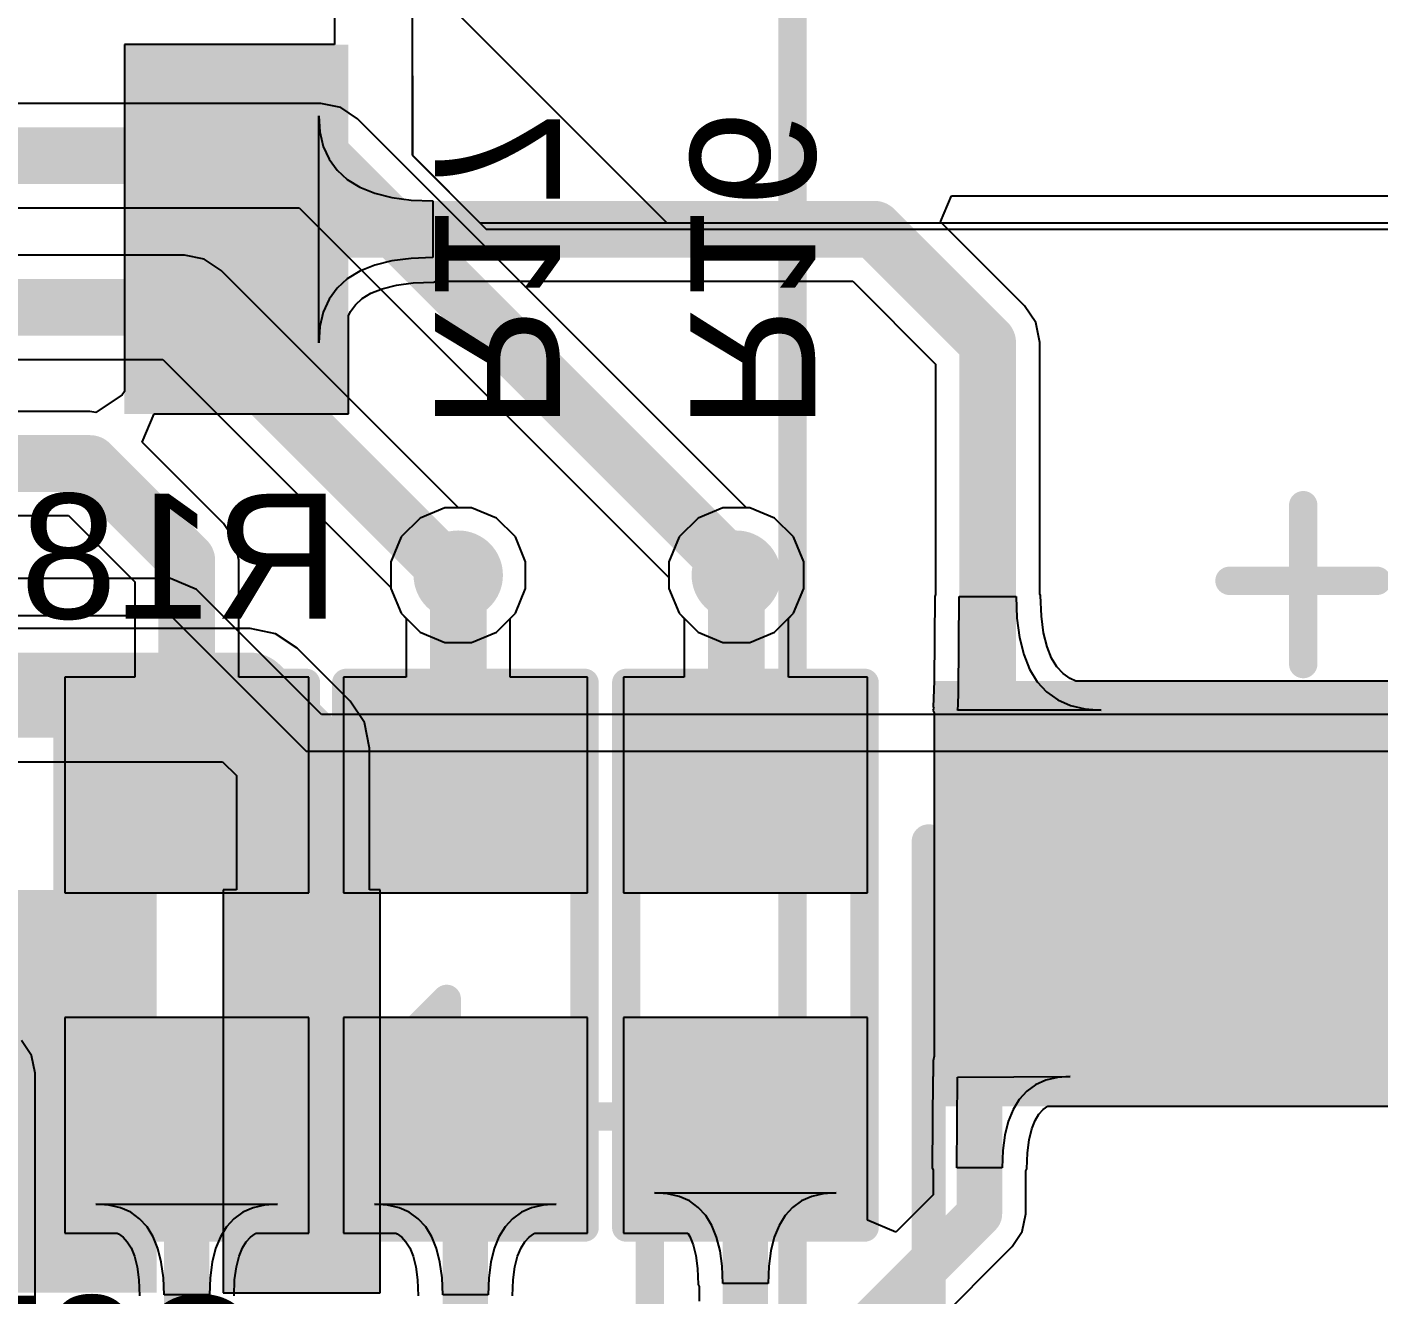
# Model space of a CAD drawing. Header units: millimetres. Extents: x -6 to 110, y 0 to 86.
# Drawn here: x 6.07 to 12.12, y 18.72 to 24.4 of the extents above; entities that cross this region are included whole.
import ezdxf

# ---------------------------------------------------------------- set-up
doc = ezdxf.new("R2010")
doc.units = ezdxf.units.MM
for name, color, linetype in [('BottomLayer', 5, 'Continuous'), ('BottomOverlay', 54, 'Continuous'), ('BottomPaste', 16, 'Continuous'), ('BottomSolder', 6, 'Continuous'), ('MidLayer1', 16, 'Continuous'), ('MidLayer2', 76, 'Continuous'), ('TopLayer', 1, 'Continuous'), ('TopOverlay', 2, 'Continuous'), ('TopPaste', 8, 'Continuous'), ('TopSolder', 216, 'Continuous'), ('ViaHoleLayer', 16, 'Continuous')]:
    doc.layers.add(name, color=color, linetype=linetype)
doc.styles.add('Arial', font='', dxfattribs={"height": 0.2})
doc.styles.get('Arial').set_extended_font_data('Arial')

# ---------------------------------------------------------------- blocks, each defined once
blk = doc.blocks.new('RES_0603_B_13')
at = {"layer": 'BottomLayer'}
for points in [[(-1.143, -0.4445), (-1.143, 0.4445), (-0.381, 0.4445), (-0.381, -0.4445)], [(0.381, -0.4445), (0.381, 0.4445), (1.143, 0.4445), (1.143, -0.4445)]]:
    blk.add_hatch(color=5, dxfattribs=at).paths.add_polyline_path(points)
at = {"layer": 'BottomPaste'}
for points in [[(-1.143, -0.4445), (-1.143, 0.4445), (-0.381, 0.4445), (-0.381, -0.4445)], [(0.381, -0.4445), (0.381, 0.4445), (1.143, 0.4445), (1.143, -0.4445)]]:
    blk.add_hatch(color=16, dxfattribs=at).paths.add_polyline_path(points)
at = {"layer": 'BottomSolder'}
for points in [[(-1.2446, -0.5461), (-1.2446, 0.5461), (-0.2794, 0.5461), (-0.2794, -0.5461)], [(0.2794, -0.5461), (0.2794, 0.5461), (1.2446, 0.5461), (1.2446, -0.5461)]]:
    blk.add_hatch(color=6, dxfattribs=at).paths.add_polyline_path(points)
at = {"layer": 'BottomOverlay', "const_width": 0.127}
for points in [[(1.2192, 0.5334), (-1.2192, 0.5334)], [(-1.2192, -0.5334), (-1.2192, 0.5334)], [(1.2192, -0.5334), (1.2192, 0.5334)], [(1.2192, -0.5334), (-1.2192, -0.5334)]]:
    blk.add_lwpolyline(points, dxfattribs=at)
at = {"layer": 'BottomOverlay', "const_width": 0.0635}
for points in [[(-1.25095, 0.5334, 1), (-1.18745, 0.5334, 1)], [(-1.25095, 0.5334, 1), (-1.18745, 0.5334, 1)], [(1.18745, 0.5334, 1), (1.25095, 0.5334, 1)], [(1.18745, 0.5334, 1), (1.25095, 0.5334, 1)], [(-1.25095, -0.5334, 1), (-1.18745, -0.5334, 1)], [(-1.25095, -0.5334, 1), (-1.18745, -0.5334, 1)], [(1.18745, -0.5334, 1), (1.25095, -0.5334, 1)], [(1.18745, -0.5334, 1), (1.25095, -0.5334, 1)]]:
    blk.add_lwpolyline(points, format="xyb", close=True, dxfattribs=at)
blk = doc.blocks.new('HF32FA_G_005_HSL1_27')
at = {"layer": 'TopOverlay', "const_width": 0.127}
blk.add_lwpolyline([(-8.8138, 5.08), (8.8138, 5.08)], dxfattribs=at)
blk = doc.blocks.new('SOP_4_2_54_B_41')
at = {"layer": 'BottomLayer'}
for points in [[(-3.85, 1.67), (-2.4, 1.67), (-2.4, 0.87), (-3.85, 0.87)], [(2.4, 1.67), (3.85, 1.67), (3.85, 0.87), (2.4, 0.87)], [(-3.85, -0.87), (-2.4, -0.87), (-2.4, -1.67), (-3.85, -1.67)], [(2.4, -0.87), (3.85, -0.87), (3.85, -1.67), (2.4, -1.67)]]:
    blk.add_hatch(color=5, dxfattribs=at).paths.add_polyline_path(points)
at = {"layer": 'BottomPaste'}
for points in [[(-3.85, 1.67), (-2.4, 1.67), (-2.4, 0.87), (-3.85, 0.87)], [(2.4, 1.67), (3.85, 1.67), (3.85, 0.87), (2.4, 0.87)], [(-3.85, -0.87), (-2.4, -0.87), (-2.4, -1.67), (-3.85, -1.67)], [(2.4, -0.87), (3.85, -0.87), (3.85, -1.67), (2.4, -1.67)]]:
    blk.add_hatch(color=16, dxfattribs=at).paths.add_polyline_path(points)
at = {"layer": 'BottomSolder'}
for points in [[(-3.9516, 1.7716), (-2.2984, 1.7716), (-2.2984, 0.7684), (-3.9516, 0.7684)], [(2.2984, 1.7716), (3.9516, 1.7716), (3.9516, 0.7684), (2.2984, 0.7684)], [(-3.9516, -0.7684), (-2.2984, -0.7684), (-2.2984, -1.7716), (-3.9516, -1.7716)], [(2.2984, -0.7684), (3.9516, -0.7684), (3.9516, -1.7716), (2.2984, -1.7716)]]:
    blk.add_hatch(color=6, dxfattribs=at).paths.add_polyline_path(points)
at = {"layer": 'BottomOverlay', "const_width": 0.127}
for points in [[(1.6764, 2.0574), (-1.3208, 2.0574)], [(-4.1402, -1.4732), (-4.1402, -1.2192)], [(-4.0132, -1.3462), (-4.1402, -1.2192)], [(-4.1402, -1.4732), (-4.0132, -1.3462)], [(1.6764, -2.0574), (-1.3208, -2.0574)]]:
    blk.add_lwpolyline(points, dxfattribs=at)
at = {"layer": 'BottomOverlay', "const_width": 0.0635}
for points in [[(-1.3525, 2.0574, 1), (-1.2891, 2.0574, 1)], [(1.6446, 2.0574, 1), (1.7082, 2.0574, 1)], [(-4.1719, -1.2192, 1), (-4.1084, -1.2192, 1)], [(-4.1719, -1.2192, 1), (-4.1084, -1.2192, 1)], [(-4.045, -1.3462, 1), (-3.9815, -1.3462, 1)], [(-4.045, -1.3462, 1), (-3.9815, -1.3462, 1)], [(-4.1719, -1.4732, 1), (-4.1084, -1.4732, 1)], [(-4.1719, -1.4732, 1), (-4.1084, -1.4732, 1)], [(-1.3525, -2.0574, 1), (-1.2891, -2.0574, 1)], [(1.6446, -2.0574, 1), (1.7082, -2.0574, 1)]]:
    blk.add_lwpolyline(points, format="xyb", close=True, dxfattribs=at)
blk = doc.blocks.new('RES_0603_B_45')
at = {"layer": 'BottomLayer'}
for points in [[(-1.143, -0.4445), (-1.143, 0.4445), (-0.381, 0.4445), (-0.381, -0.4445)], [(0.381, -0.4445), (0.381, 0.4445), (1.143, 0.4445), (1.143, -0.4445)]]:
    blk.add_hatch(color=5, dxfattribs=at).paths.add_polyline_path(points)
at = {"layer": 'BottomPaste'}
for points in [[(-1.143, -0.4445), (-1.143, 0.4445), (-0.381, 0.4445), (-0.381, -0.4445)], [(0.381, -0.4445), (0.381, 0.4445), (1.143, 0.4445), (1.143, -0.4445)]]:
    blk.add_hatch(color=16, dxfattribs=at).paths.add_polyline_path(points)
at = {"layer": 'BottomSolder'}
for points in [[(-1.2446, -0.5461), (-1.2446, 0.5461), (-0.2794, 0.5461), (-0.2794, -0.5461)], [(0.2794, -0.5461), (0.2794, 0.5461), (1.2446, 0.5461), (1.2446, -0.5461)]]:
    blk.add_hatch(color=6, dxfattribs=at).paths.add_polyline_path(points)
at = {"layer": 'BottomOverlay', "const_width": 0.127}
for points in [[(1.2192, 0.5334), (-1.2192, 0.5334)], [(-1.2192, -0.5334), (-1.2192, 0.5334)], [(1.2192, -0.5334), (1.2192, 0.5334)], [(1.2192, -0.5334), (-1.2192, -0.5334)]]:
    blk.add_lwpolyline(points, dxfattribs=at)
at = {"layer": 'BottomOverlay', "const_width": 0.0635}
for points in [[(-1.25095, 0.5334, 1), (-1.18745, 0.5334, 1)], [(-1.25095, 0.5334, 1), (-1.18745, 0.5334, 1)], [(1.18745, 0.5334, 1), (1.25095, 0.5334, 1)], [(1.18745, 0.5334, 1), (1.25095, 0.5334, 1)], [(-1.25095, -0.5334, 1), (-1.18745, -0.5334, 1)], [(-1.25095, -0.5334, 1), (-1.18745, -0.5334, 1)], [(1.18745, -0.5334, 1), (1.25095, -0.5334, 1)], [(1.18745, -0.5334, 1), (1.25095, -0.5334, 1)]]:
    blk.add_lwpolyline(points, format="xyb", close=True, dxfattribs=at)
blk = doc.blocks.new('R___0603_B_46')
at = {"layer": 'BottomLayer'}
for points in [[(-1.143, -0.4445), (-1.143, 0.4445), (-0.381, 0.4445), (-0.381, -0.4445)], [(0.381, -0.4445), (0.381, 0.4445), (1.143, 0.4445), (1.143, -0.4445)]]:
    blk.add_hatch(color=5, dxfattribs=at).paths.add_polyline_path(points)
at = {"layer": 'BottomPaste'}
for points in [[(-1.143, -0.4445), (-1.143, 0.4445), (-0.381, 0.4445), (-0.381, -0.4445)], [(0.381, -0.4445), (0.381, 0.4445), (1.143, 0.4445), (1.143, -0.4445)]]:
    blk.add_hatch(color=16, dxfattribs=at).paths.add_polyline_path(points)
at = {"layer": 'BottomSolder'}
for points in [[(-1.2446, -0.5461), (-1.2446, 0.5461), (-0.2794, 0.5461), (-0.2794, -0.5461)], [(0.2794, -0.5461), (0.2794, 0.5461), (1.2446, 0.5461), (1.2446, -0.5461)]]:
    blk.add_hatch(color=6, dxfattribs=at).paths.add_polyline_path(points)
at = {"layer": 'BottomOverlay', "const_width": 0.127}
for points in [[(1.2192, 0.5334), (-1.2192, 0.5334)], [(-1.2192, -0.5334), (-1.2192, 0.5334)], [(1.2192, -0.5334), (1.2192, 0.5334)], [(1.2192, -0.5334), (-1.2192, -0.5334)]]:
    blk.add_lwpolyline(points, dxfattribs=at)
at = {"layer": 'BottomOverlay', "const_width": 0.0635}
for points in [[(-1.25095, 0.5334, 1), (-1.18745, 0.5334, 1)], [(-1.25095, 0.5334, 1), (-1.18745, 0.5334, 1)], [(1.18745, 0.5334, 1), (1.25095, 0.5334, 1)], [(1.18745, 0.5334, 1), (1.25095, 0.5334, 1)], [(-1.25095, -0.5334, 1), (-1.18745, -0.5334, 1)], [(-1.25095, -0.5334, 1), (-1.18745, -0.5334, 1)], [(1.18745, -0.5334, 1), (1.25095, -0.5334, 1)], [(1.18745, -0.5334, 1), (1.25095, -0.5334, 1)]]:
    blk.add_lwpolyline(points, format="xyb", close=True, dxfattribs=at)
blk = doc.blocks.new('V________T______61')
at = {"layer": 'TopLayer'}
for points in [[(-2.75, -0.4625), (-2.25, -0.4625), (-2.25, -2.0625), (-2.75, -2.0625)], [(-1.75, -0.4625), (-1.25, -0.4625), (-1.25, -2.0625), (-1.75, -2.0625)]]:
    blk.add_hatch(color=1, dxfattribs=at).paths.add_polyline_path(points)
at = {"layer": 'TopPaste'}
for points in [[(-2.75, -0.4625), (-2.25, -0.4625), (-2.25, -2.0625), (-2.75, -2.0625)], [(-1.75, -0.4625), (-1.25, -0.4625), (-1.25, -2.0625), (-1.75, -2.0625)]]:
    blk.add_hatch(color=8, dxfattribs=at).paths.add_polyline_path(points)
at = {"layer": 'TopSolder'}
for points in [[(-2.8516, -0.3609), (-2.1484, -0.3609), (-2.1484, -2.1641), (-2.8516, -2.1641)], [(-1.8516, -0.3609), (-1.1484, -0.3609), (-1.1484, -2.1641), (-1.8516, -2.1641)]]:
    blk.add_hatch(color=216, dxfattribs=at).paths.add_polyline_path(points)
at = {"layer": 'TopOverlay', "const_width": 0.127}
for points in [[(-4.0592, -0.1204), (-4.0592, -1.15)], [(-3.0804, -1.15), (-4.0592, -1.15)], [(-3.1496, -1.4224), (-3.1496, -1.6764)], [(-3.0226, -1.5494), (-3.1496, -1.4224)], [(-3.0226, -1.5494), (-3.1496, -1.6764)]]:
    blk.add_lwpolyline(points, dxfattribs=at)
at = {"layer": 'TopOverlay', "const_width": 0.0635}
for points in [[(-4.0909, -1.15, 1), (-4.0274, -1.15, 1)], [(-4.0909, -1.15, 1), (-4.0274, -1.15, 1)], [(-3.1122, -1.15, 1), (-3.0487, -1.15, 1)], [(-3.1814, -1.4224, 1), (-3.1178, -1.4224, 1)], [(-3.1814, -1.4224, 1), (-3.1178, -1.4224, 1)], [(-3.0543, -1.5494, 1), (-2.9909, -1.5494, 1)], [(-3.0543, -1.5494, 1), (-2.9909, -1.5494, 1)], [(-3.1814, -1.6764, 1), (-3.1178, -1.6764, 1)], [(-3.1814, -1.6764, 1), (-3.1178, -1.6764, 1)]]:
    blk.add_lwpolyline(points, format="xyb", close=True, dxfattribs=at)
blk = doc.blocks.new('C____B_B_78')
at = {"layer": 'BottomLayer'}
for points in [[(-0.85, 1.5), (-0.85, -1.5), (-2.55, -1.5), (-2.55, 1.5)], [(2.55, 1.5), (2.55, -1.5), (0.85, -1.5), (0.85, 1.5)]]:
    blk.add_hatch(color=5, dxfattribs=at).paths.add_polyline_path(points)
at = {"layer": 'BottomPaste'}
for points in [[(-0.85, 1.5), (-0.85, -1.5), (-2.55, -1.5), (-2.55, 1.5)], [(2.55, 1.5), (2.55, -1.5), (0.85, -1.5), (0.85, 1.5)]]:
    blk.add_hatch(color=16, dxfattribs=at).paths.add_polyline_path(points)
at = {"layer": 'BottomSolder'}
for points in [[(-0.7484, 1.6016), (-0.7484, -1.6016), (-2.6516, -1.6016), (-2.6516, 1.6016)], [(2.6516, 1.6016), (2.6516, -1.6016), (0.7484, -1.6016), (0.7484, 1.6016)]]:
    blk.add_hatch(color=6, dxfattribs=at).paths.add_polyline_path(points)
at = {"layer": 'BottomOverlay', "const_width": 0.1524}
for points in [[(2.0283, 1.6256), (-1.9341, 1.6256)], [(2.0283, -1.6256), (-1.9341, -1.6256)]]:
    blk.add_lwpolyline(points, dxfattribs=at)
at = {"layer": 'BottomOverlay', "const_width": 0.0762}
for points in [[(-1.9722, 1.6256, 1), (-1.896, 1.6256, 1)], [(1.9902, 1.6256, 1), (2.0664, 1.6256, 1)], [(-1.9722, -1.6256, 1), (-1.896, -1.6256, 1)], [(1.9902, -1.6256, 1), (2.0664, -1.6256, 1)]]:
    blk.add_lwpolyline(points, format="xyb", close=True, dxfattribs=at)

msp = doc.modelspace()

# ---------------------------------------------------------------- hatches: boundary and pattern name
at = {"layer": 'BottomLayer'}
h = msp.add_hatch(color=5, dxfattribs=at)
edge = h.paths.add_edge_path()
edge.add_arc((8.0034, 21.9456), 0.2, 0, 360)
h = msp.add_hatch(color=5, dxfattribs=at)
edge = h.paths.add_edge_path()
edge.add_arc((9.2479, 21.9456), 0.2, 0, 360)
at = {"layer": 'MidLayer1'}
h = msp.add_hatch(color=16, dxfattribs=at)
edge = h.paths.add_edge_path()
edge.add_arc((8.0034, 21.9456), 0.2, 0, 360)
h = msp.add_hatch(color=16, dxfattribs=at)
edge = h.paths.add_edge_path()
edge.add_arc((9.2479, 21.9456), 0.2, 0, 360)
at = {"layer": 'MidLayer2'}
h = msp.add_hatch(color=76, dxfattribs=at)
edge = h.paths.add_edge_path()
edge.add_arc((8.0034, 21.9456), 0.2, 0, 360)
h = msp.add_hatch(color=76, dxfattribs=at)
edge = h.paths.add_edge_path()
edge.add_arc((9.2479, 21.9456), 0.2, 0, 360)
at = {"layer": 'TopLayer'}
h = msp.add_hatch(color=1, dxfattribs=at)
edge = h.paths.add_edge_path()
edge.add_arc((8.0034, 21.9456), 0.2, 0, 360)
h = msp.add_hatch(color=1, dxfattribs=at)
edge = h.paths.add_edge_path()
edge.add_arc((9.2479, 21.9456), 0.2, 0, 360)
at = {"layer": 'ViaHoleLayer'}
h = msp.add_hatch(color=16, dxfattribs=at)
edge = h.paths.add_edge_path()
edge.add_arc((8.0034, 21.9456), 0.1, 0, 360)
h = msp.add_hatch(color=16, dxfattribs=at)
edge = h.paths.add_edge_path()
edge.add_arc((9.2479, 21.9456), 0.1, 0, 360)

# ---------------------------------------------------------------- linework, layer by layer
at = {"layer": 'BottomLayer'}
for p, q in [((7.4494, 26.5741), (7.4494, 24.3208)), ((7.4494, 24.3208), (6.5088, 24.3208)), ((6.5088, 24.3208), (6.5088, 22.7675)), ((7.3789, 22.9862), (7.3789, 24.0022)), ((7.3789, 24.0022), (7.384, 23.9298)), ((7.384, 23.9298), (7.3993, 23.865)), ((7.3993, 23.865), (7.4249, 23.8079)), ((7.4249, 23.8079), (7.4607, 23.7584)), ((7.4607, 23.7584), (7.5067, 23.7164)), ((7.5067, 23.7164), (7.5629, 23.6822)), ((7.5629, 23.6822), (7.6293, 23.6555)), ((7.6293, 23.6555), (7.706, 23.6364)), ((7.706, 23.6364), (7.7929, 23.625)), ((7.7929, 23.625), (7.89, 23.6212)), ((7.89, 23.6212), (7.89, 23.3672)), ((10.1625, 23.527), (10.2111, 23.6444)), ((10.2111, 23.6444), (23.0485, 23.6444)), ((10.5377, 23.1518), (10.1625, 23.527)), ((7.7929, 23.3634), (7.706, 23.352)), ((7.89, 23.3672), (7.7929, 23.3634)), ((7.5629, 23.3062), (7.5067, 23.2719)), ((7.6293, 23.3329), (7.5629, 23.3062)), ((7.706, 23.352), (7.6293, 23.3329)), ((7.5067, 23.2719), (7.4607, 23.23)), ((7.6632, 23.228), (7.7265, 23.2437)), ((7.7265, 23.2437), (7.8022, 23.2537)), ((7.8022, 23.2537), (7.8943, 23.2573)), ((7.8943, 23.2573), (7.9025, 23.2611)), ((7.9025, 23.2611), (9.7691, 23.2611)), ((9.7691, 23.2611), (10.1398, 22.8905)), ((7.4249, 23.1805), (7.3993, 23.1234)), ((7.4607, 23.23), (7.4249, 23.1805)), ((7.5432, 23.1564), (7.5729, 23.1836)), ((7.5729, 23.1836), (7.6123, 23.2076)), ((7.6123, 23.2076), (7.6632, 23.228)), ((7.3993, 23.1234), (7.384, 23.0586)), ((7.512, 23.1059), (7.5207, 23.1253)), ((7.5207, 23.1253), (7.5432, 23.1564)), ((10.5882, 23.0762), (10.5377, 23.1518)), ((7.384, 23.0586), (7.3789, 22.9862)), ((7.512, 22.6676), (7.512, 23.1059)), ((10.606, 22.987), (10.5882, 23.0762)), ((10.606, 21.8621), (10.606, 22.987)), ((10.1398, 22.8905), (10.1398, 21.8594)), ((6.5088, 22.7675), (6.4996, 22.7524)), ((6.4996, 22.7524), (6.3818, 22.6732)), ((6.3548, 22.6785), (5.8046, 22.6785)), ((6.3818, 22.6732), (6.3548, 22.6785)), ((6.5893, 22.5406), (6.6419, 22.6676)), ((6.6419, 22.6676), (7.512, 22.6676)), ((6.953, 22.1769), (6.5893, 22.5406)), ((5.8046, 22.2124), (6.2583, 22.2124)), ((6.2583, 22.2124), (6.5551, 21.9155)), ((7.9434, 22.2472), (7.8326, 22.2013)), ((8.0634, 22.2472), (7.9434, 22.2472)), ((8.1742, 22.2013), (8.0634, 22.2472)), ((9.1879, 22.2472), (9.0771, 22.2013)), ((9.3079, 22.2472), (9.1879, 22.2472)), ((9.4188, 22.2013), (9.3079, 22.2472)), ((7.0035, 22.1012), (6.953, 22.1769)), ((7.8326, 22.2013), (7.7477, 22.1164)), ((8.2591, 22.1164), (8.1742, 22.2013)), ((9.0771, 22.2013), (8.9922, 22.1164)), ((9.5036, 22.1164), (9.4188, 22.2013)), ((7.0213, 22.012), (7.0035, 22.1012)), ((7.7477, 22.1164), (7.7018, 22.0056)), ((8.305, 22.0056), (8.2591, 22.1164)), ((8.9922, 22.1164), (8.9463, 22.0056)), ((9.5495, 22.0056), (9.5036, 22.1164)), ((7.0213, 21.4888), (7.0213, 22.012)), ((7.7018, 22.0056), (7.7018, 21.8856)), ((8.305, 21.8856), (8.305, 22.0056)), ((8.9463, 22.0056), (8.9463, 21.8856)), ((9.5495, 21.8856), (9.5495, 22.0056)), ((6.5551, 21.9155), (6.5551, 21.4888)), ((7.7018, 21.8856), (7.7477, 21.7748)), ((8.2591, 21.7748), (8.305, 21.8856)), ((8.9463, 21.8856), (8.9922, 21.7748)), ((9.5036, 21.7748), (9.5495, 21.8856)), ((10.1359, 21.8502), (10.1334, 21.4715)), ((10.1398, 21.8594), (10.1359, 21.8502)), ((10.243, 21.4228), (10.2459, 21.8495)), ((10.2459, 21.8495), (10.4999, 21.8495)), ((10.4999, 21.8495), (10.5037, 21.753)), ((10.6098, 21.8538), (10.606, 21.8621)), ((10.6134, 21.7624), (10.6098, 21.8538)), ((7.7477, 21.7748), (7.7703, 21.7522)), ((7.7703, 21.7522), (7.7703, 21.4888)), ((8.2365, 21.7522), (8.2591, 21.7748)), ((8.2365, 21.4888), (8.2365, 21.7522)), ((8.9922, 21.7748), (9.0148, 21.7522)), ((9.0148, 21.7522), (9.0148, 21.4888)), ((9.481, 21.7522), (9.5036, 21.7748)), ((9.481, 21.4888), (9.481, 21.7522)), ((10.5037, 21.753), (10.5151, 21.6666)), ((10.6233, 21.6872), (10.6134, 21.7624)), ((10.5151, 21.6666), (10.5342, 21.5904)), ((10.639, 21.6245), (10.6233, 21.6872)), ((10.6594, 21.574), (10.639, 21.6245)), ((10.5342, 21.5904), (10.5609, 21.5244)), ((10.6833, 21.535), (10.6594, 21.574)), ((6.5551, 21.4888), (6.2421, 21.4888)), ((6.2421, 21.4888), (6.2421, 20.5236)), ((7.3343, 21.4888), (7.0213, 21.4888)), ((7.3343, 20.5236), (7.3343, 21.4888)), ((7.7703, 21.4888), (7.4893, 21.4888)), ((7.4893, 21.4888), (7.4893, 20.5236)), ((8.5815, 21.4888), (8.2365, 21.4888)), ((8.5815, 20.5236), (8.5815, 21.4888)), ((9.0148, 21.4888), (8.7427, 21.4888)), ((8.7427, 21.4888), (8.7427, 20.5236)), ((9.8349, 21.4888), (9.481, 21.4888)), ((9.8349, 20.5236), (9.8349, 21.4888)), ((10.5609, 21.5244), (10.5951, 21.4685)), ((10.7104, 21.5055), (10.6833, 21.535)), ((10.7416, 21.4831), (10.7104, 21.5055)), ((10.7676, 21.4715), (10.7416, 21.4831)), ((10.1332, 21.4715), (10.1298, 21.3564)), ((10.1334, 21.4715), (10.1332, 21.4715)), ((10.2407, 21.3618), (10.243, 21.4228)), ((10.5951, 21.4685), (10.6371, 21.4228)), ((10.6371, 21.4228), (10.6866, 21.3872)), ((13.3364, 21.4715), (10.7676, 21.4715)), ((10.2394, 21.3466), (10.2407, 21.3618)), ((10.6866, 21.3872), (10.7437, 21.3618)), ((10.7437, 21.3618), (10.8085, 21.3466)), ((10.1317, 21.3506), (10.1279, 21.3415)), ((10.1279, 21.3415), (10.1332, 21.3286)), ((10.1298, 21.3564), (10.1317, 21.3506)), ((10.1332, 21.3286), (10.1332, 19.7915)), ((10.2378, 21.3415), (10.2394, 21.3466)), ((10.8809, 21.3415), (10.2378, 21.3415)), ((10.8085, 21.3466), (10.8809, 21.3415)), ((6.2421, 20.5236), (7.3343, 20.5236)), ((7.4893, 20.5236), (8.5815, 20.5236)), ((8.7427, 20.5236), (9.8349, 20.5236)), ((7.3343, 19.9648), (6.2421, 19.9648)), ((6.2421, 19.9648), (6.2421, 18.9996)), ((7.3343, 18.9996), (7.3343, 19.9648)), ((8.5815, 19.9648), (7.4893, 19.9648)), ((7.4893, 19.9648), (7.4893, 18.9996)), ((8.5815, 18.9996), (8.5815, 19.9648)), ((9.8349, 19.9648), (8.7427, 19.9648)), ((8.7427, 19.9648), (8.7427, 18.9996)), ((9.8349, 19.0573), (9.8349, 19.9648)), ((6.0936, 19.7955), (6.0487, 19.8628)), ((6.1094, 19.7163), (6.0936, 19.7955)), ((10.1332, 19.7915), (10.1292, 19.7715)), ((10.1292, 19.7715), (10.1292, 19.7715)), ((10.1292, 19.7715), (10.1292, 19.7024)), ((6.1094, 17.1582), (6.1094, 19.7163)), ((6.1094, 19.7163), (6.1094, 19.7163)), ((10.1279, 19.6992), (10.1248, 19.2928)), ((10.1292, 19.7024), (10.1279, 19.6992)), ((10.2348, 19.292), (10.2378, 19.6984)), ((10.2378, 19.6984), (10.7428, 19.7014)), ((10.6331, 19.6845), (10.5874, 19.6638)), ((10.6849, 19.697), (10.6331, 19.6845)), ((10.7428, 19.7014), (10.6849, 19.697)), ((10.5477, 19.635), (10.5142, 19.5981)), ((10.5874, 19.6638), (10.5477, 19.635)), ((10.4868, 19.5531), (10.4654, 19.5)), ((10.5142, 19.5981), (10.4868, 19.5531)), ((10.6026, 19.5319), (10.6215, 19.5527)), ((10.6215, 19.5527), (10.6429, 19.5682)), ((10.6429, 19.5682), (10.6431, 19.5683)), ((10.6431, 19.5683), (13.3364, 19.5683)), ((10.4654, 19.5), (10.4502, 19.4388)), ((10.5703, 19.4661), (10.5854, 19.5037)), ((10.5854, 19.5037), (10.6026, 19.5319)), ((10.4502, 19.4388), (10.441, 19.3694)), ((10.5584, 19.4183), (10.5703, 19.4661)), ((10.441, 19.3694), (10.438, 19.292)), ((10.5507, 19.3601), (10.5584, 19.4183)), ((10.5479, 19.2877), (10.5507, 19.3601)), ((10.1248, 19.2928), (10.125, 19.2924)), ((10.125, 19.2924), (10.1248, 19.292)), ((10.1248, 19.292), (10.1292, 19.2814)), ((10.1292, 19.2814), (10.1292, 19.172)), ((10.438, 19.292), (10.2348, 19.292)), ((10.5436, 19.2783), (10.5479, 19.2877)), ((10.5436, 19.0862), (10.5436, 19.2783)), ((6.4397, 19.1256), (6.3818, 19.1297)), ((6.3818, 19.1297), (7.1946, 19.1297)), ((6.4915, 19.1134), (6.4397, 19.1256)), ((7.1367, 19.1256), (7.0849, 19.1134)), ((7.1946, 19.1297), (7.1367, 19.1256)), ((7.6869, 19.1256), (7.629, 19.1297)), ((7.629, 19.1297), (8.4418, 19.1297)), ((7.7387, 19.1134), (7.6869, 19.1256)), ((8.3838, 19.1256), (8.332, 19.1134)), ((8.4418, 19.1297), (8.3838, 19.1256)), ((8.9403, 19.1764), (8.8824, 19.1805)), ((8.8824, 19.1805), (9.6952, 19.1805)), ((8.9921, 19.1642), (8.9403, 19.1764)), ((9.0378, 19.1439), (8.9921, 19.1642)), ((9.0775, 19.1154), (9.0378, 19.1439)), ((9.5397, 19.1439), (9.5001, 19.1154)), ((9.5855, 19.1642), (9.5397, 19.1439)), ((9.6373, 19.1764), (9.5855, 19.1642)), ((9.6952, 19.1805), (9.6373, 19.1764)), ((10.1292, 19.172), (9.9619, 19.0047)), ((6.5372, 19.0931), (6.4915, 19.1134)), ((6.5769, 19.0646), (6.5372, 19.0931)), ((6.6104, 19.0281), (6.5769, 19.0646)), ((6.9995, 19.0646), (6.966, 19.0281)), ((7.0392, 19.0931), (6.9995, 19.0646)), ((7.0849, 19.1134), (7.0392, 19.0931)), ((7.7844, 19.0931), (7.7387, 19.1134)), ((7.824, 19.0646), (7.7844, 19.0931)), ((7.8576, 19.0281), (7.824, 19.0646)), ((8.2467, 19.0646), (8.2132, 19.0281)), ((8.2863, 19.0931), (8.2467, 19.0646)), ((8.332, 19.1134), (8.2863, 19.0931)), ((9.111, 19.0789), (9.0775, 19.1154)), ((9.1384, 19.0342), (9.111, 19.0789)), ((9.4666, 19.0789), (9.4392, 19.0342)), ((9.5001, 19.1154), (9.4666, 19.0789)), ((10.5278, 19.0069), (10.5436, 19.0862)), ((10.5436, 19.0862), (10.5436, 19.0862)), ((6.6378, 18.9834), (6.6104, 19.0281)), ((6.966, 19.0281), (6.9386, 18.9834)), ((7.885, 18.9834), (7.8576, 19.0281)), ((8.2132, 19.0281), (8.1857, 18.9834)), ((9.1598, 18.9813), (9.1384, 19.0342)), ((9.4392, 19.0342), (9.4178, 18.9813)), ((9.9619, 19.0047), (9.8349, 19.0573)), ((10.4829, 18.9397), (10.5278, 19.0069)), ((6.2421, 18.9996), (6.4768, 18.9996)), ((6.4768, 18.9996), (6.4823, 18.9972)), ((6.4823, 18.9972), (6.5035, 18.982)), ((6.5035, 18.982), (6.5222, 18.9615)), ((6.5222, 18.9615), (6.5393, 18.9337)), ((6.6592, 18.9305), (6.6378, 18.9834)), ((6.9386, 18.9834), (6.9172, 18.9305)), ((7.0371, 18.9337), (7.0542, 18.9615)), ((7.0542, 18.9615), (7.0729, 18.9819)), ((7.0729, 18.9819), (7.0941, 18.9972)), ((7.0941, 18.9972), (7.0996, 18.9996)), ((7.0996, 18.9996), (7.3343, 18.9996)), ((7.4893, 18.9996), (7.7239, 18.9996)), ((7.7239, 18.9996), (7.7294, 18.9972)), ((7.7294, 18.9972), (7.7506, 18.982)), ((7.7506, 18.982), (7.7693, 18.9615)), ((7.7693, 18.9615), (7.7865, 18.9337)), ((7.9063, 18.9305), (7.885, 18.9834)), ((8.1857, 18.9834), (8.1644, 18.9305)), ((8.2843, 18.9337), (8.3014, 18.9615)), ((8.3014, 18.9615), (8.3201, 18.9819)), ((8.3201, 18.9819), (8.3413, 18.9972)), ((8.3413, 18.9972), (8.3468, 18.9996)), ((8.3468, 18.9996), (8.5815, 18.9996)), ((8.7427, 18.9996), (9.0306, 18.9996)), ((9.0306, 18.9996), (9.0399, 18.9845)), ((9.0399, 18.9845), (9.0549, 18.9472)), ((9.0549, 18.9472), (9.0668, 18.8998)), ((9.175, 18.9204), (9.1598, 18.9813)), ((9.4178, 18.9813), (9.4026, 18.9204)), ((6.5393, 18.9337), (6.5543, 18.8964)), ((6.5543, 18.8964), (6.5662, 18.849)), ((6.6744, 18.8696), (6.6592, 18.9305)), ((6.9172, 18.9305), (6.902, 18.8696)), ((7.0102, 18.849), (7.0221, 18.8964)), ((7.0221, 18.8964), (7.0371, 18.9337)), ((7.7138, 16.1706), (10.4829, 18.9397)), ((7.7865, 18.9337), (7.8015, 18.8964)), ((7.8015, 18.8964), (7.8134, 18.849)), ((7.9216, 18.8696), (7.9063, 18.9305)), ((8.1644, 18.9305), (8.1491, 18.8696)), ((8.2574, 18.849), (8.2692, 18.8964)), ((8.2692, 18.8964), (8.2843, 18.9337)), ((9.0668, 18.8998), (9.0744, 18.8419)), ((9.1841, 18.8513), (9.175, 18.9204)), ((9.4026, 18.9204), (9.3934, 18.8513)), ((10.4829, 18.9397), (10.4829, 18.9397)), ((6.5662, 18.849), (6.5739, 18.7911)), ((6.6836, 18.8005), (6.6744, 18.8696)), ((6.902, 18.8696), (6.8928, 18.8005)), ((7.0025, 18.7911), (7.0102, 18.849)), ((7.8134, 18.849), (7.821, 18.7911)), ((7.9307, 18.8005), (7.9216, 18.8696)), ((8.1491, 18.8696), (8.14, 18.8005)), ((8.2497, 18.7911), (8.2574, 18.849)), ((9.0744, 18.8419), (9.0773, 18.7697)), ((9.1872, 18.7741), (9.1841, 18.8513)), ((9.3934, 18.8513), (9.3904, 18.7741)), ((6.5739, 18.7911), (6.5767, 18.7189)), ((6.6866, 18.7233), (6.6836, 18.8005)), ((6.8928, 18.8005), (6.8898, 18.7233)), ((6.9997, 18.7189), (7.0025, 18.7911)), ((7.821, 18.7911), (7.8239, 18.7189)), ((7.9338, 18.7233), (7.9307, 18.8005)), ((8.14, 18.8005), (8.137, 18.7233)), ((8.2468, 18.7189), (8.2497, 18.7911)), ((9.0773, 18.7697), (9.0816, 18.7604)), ((9.0816, 18.7604), (9.0816, 18.6946)), ((9.3904, 18.7741), (9.1872, 18.7741)), ((6.8898, 18.7233), (6.6866, 18.7233)), ((8.137, 18.7233), (7.9338, 18.7233))]:
    msp.add_line(p, q, dxfattribs=at)
for points, const_width in [([(7.0104, 23.4942), (9.8657, 23.4942)], 0.254), ([(9.8657, 23.4942), (10.3729, 22.987)], 0.254), ([(10.3729, 20.8365), (10.3729, 22.987)], 0.254), ([(5.6111, 22.4454), (6.3548, 22.4454)], 0.254), ([(6.3548, 22.4454), (6.7882, 22.012)], 0.254), ([(6.7882, 21.0062), (6.7882, 22.012)], 0.254), ([(8.0034, 21.0382), (8.0034, 21.9456)], 0.254), ([(9.2479, 21.0471), (9.2479, 21.9456)], 0.254), ([(9.2479, 21.0471), (9.2888, 21.0062)], 0.381), ([(8.0034, 21.0382), (8.0354, 21.0062)], 0.127), ([(10.3729, 20.8365), (11.0959, 20.1135)], 0.254), ([(11.7348, 20.5199), (11.7925, 20.5776)], 0.381), ([(11.7925, 20.5776), (14.0942, 20.5776)], 0.381), ([(11.3284, 20.1135), (11.7348, 20.5199)], 0.2032), ([(11.7348, 20.1135), (11.8941, 20.2728)], 0.254), ([(10.3364, 19.7715), (10.6784, 20.1135)], 0.2032), ([(10.6784, 20.1135), (11.041, 20.1135)], 0.2032), ([(11.0959, 20.1135), (11.3284, 20.1135)], 0.254), ([(11.3284, 20.1135), (11.7348, 20.1135)], 0.254), ([(10.3364, 19.0862), (10.3364, 19.7715)], 0.2032), ([(6.7882, 17.3644), (6.7882, 19.4822)], 0.2032), ([(8.0354, 18.0618), (8.0354, 19.4822)], 0.2032), ([(9.2888, 18.6088), (9.2888, 19.4822)], 0.2032), ([(7.5022, 16.252), (10.3364, 19.0862)], 0.2032)]:
    msp.add_lwpolyline(points, dxfattribs=dict(at, const_width=const_width))
for points, const_width in [([(6.9469, 23.4942, 1), (7.0739, 23.4942, 1)], 0.127), ([(9.8022, 23.4942, 1), (9.9292, 23.4942, 1)], 0.127), ([(9.8022, 23.4942, 1), (9.9292, 23.4942, 1)], 0.127), ([(10.3094, 22.987, 1), (10.4364, 22.987, 1)], 0.127), ([(10.3094, 22.987, 1), (10.4364, 22.987, 1)], 0.127), ([(6.2913, 22.4454, 1), (6.4183, 22.4454, 1)], 0.127), ([(6.2913, 22.4454, 1), (6.4183, 22.4454, 1)], 0.127), ([(6.7247, 22.012, 1), (6.8517, 22.012, 1)], 0.127), ([(6.7247, 22.012, 1), (6.8517, 22.012, 1)], 0.127), ([(7.9399, 21.9456, 1), (8.0669, 21.9456, 1)], 0.127), ([(9.1844, 21.9456, 1), (9.3114, 21.9456, 1)], 0.127), ([(9.1527, 21.0471, 1), (9.3432, 21.0471, 1)], 0.1905), ([(9.1935, 21.0062, 1), (9.384, 21.0062, 1)], 0.1905), ([(6.7247, 21.0062, 1), (6.8517, 21.0062, 1)], 0.127), ([(7.9399, 21.0382, 1), (8.0669, 21.0382, 1)], 0.127), ([(9.1844, 21.0471, 1), (9.3114, 21.0471, 1)], 0.127), ([(7.9717, 21.0382, 1), (8.0352, 21.0382, 1)], 0.0635), ([(8.0036, 21.0062, 1), (8.0671, 21.0062, 1)], 0.0635), ([(10.3094, 20.8365, 1), (10.4364, 20.8365, 1)], 0.127), ([(10.3094, 20.8365, 1), (10.4364, 20.8365, 1)], 0.127), ([(11.6972, 20.5776, 1), (11.8877, 20.5776, 1)], 0.1905), ([(11.6972, 20.5776, 1), (11.8877, 20.5776, 1)], 0.1905), ([(11.6395, 20.5199, 1), (11.83, 20.5199, 1)], 0.1905), ([(11.684, 20.5199, 1), (11.7856, 20.5199, 1)], 0.1016), ([(11.8306, 20.2728, 1), (11.9576, 20.2728, 1)], 0.127), ([(10.6276, 20.1135, 1), (10.7292, 20.1135, 1)], 0.1016), ([(10.6276, 20.1135, 1), (10.7292, 20.1135, 1)], 0.1016), ([(10.9902, 20.1135, 1), (11.0918, 20.1135, 1)], 0.1016), ([(11.0324, 20.1135, 1), (11.1594, 20.1135, 1)], 0.127), ([(11.0324, 20.1135, 1), (11.1594, 20.1135, 1)], 0.127), ([(11.2649, 20.1135, 1), (11.3919, 20.1135, 1)], 0.127), ([(11.2649, 20.1135, 1), (11.3919, 20.1135, 1)], 0.127), ([(11.2776, 20.1135, 1), (11.3792, 20.1135, 1)], 0.1016), ([(11.6713, 20.1135, 1), (11.7983, 20.1135, 1)], 0.127), ([(11.6713, 20.1135, 1), (11.7983, 20.1135, 1)], 0.127), ([(10.2856, 19.7715, 1), (10.3872, 19.7715, 1)], 0.1016), ([(10.2856, 19.7715, 1), (10.3872, 19.7715, 1)], 0.1016), ([(6.7374, 19.4822, 1), (6.839, 19.4822, 1)], 0.1016), ([(7.9846, 19.4822, 1), (8.0862, 19.4822, 1)], 0.1016), ([(9.238, 19.4822, 1), (9.3396, 19.4822, 1)], 0.1016), ([(10.2856, 19.0862, 1), (10.3872, 19.0862, 1)], 0.1016), ([(10.2856, 19.0862, 1), (10.3872, 19.0862, 1)], 0.1016)]:
    msp.add_lwpolyline(points, format="xyb", close=True, dxfattribs=dict(at, const_width=const_width))
at = {"layer": 'BottomOverlay', "const_width": 0.127}
for points in [[(11.7856, 21.5476), (11.7856, 22.2588)], [(11.4554, 21.9202), (12.1158, 21.9202)]]:
    msp.add_lwpolyline(points, dxfattribs=at)
at = {"layer": 'BottomOverlay', "const_width": 0.0635}
for points in [[(11.7538, 22.2588, 1), (11.8173, 22.2588, 1)], [(11.4237, 21.9202, 1), (11.4871, 21.9202, 1)], [(12.084, 21.9202, 1), (12.1475, 21.9202, 1)], [(11.7538, 21.5476, 1), (11.8173, 21.5476, 1)]]:
    msp.add_lwpolyline(points, format="xyb", close=True, dxfattribs=at)
at = {"layer": 'MidLayer1'}
for p, q in [((7.7978, 26.5669), (7.7978, 23.8252)), ((7.7978, 23.8252), (8.0994, 23.5236)), ((8.0994, 23.5236), (24.6592, 23.5236)), ((7.9434, 22.2472), (7.8326, 22.2013)), ((8.0634, 22.2472), (7.9434, 22.2472)), ((8.1742, 22.2013), (8.0634, 22.2472)), ((9.1879, 22.2472), (9.0771, 22.2013)), ((9.3079, 22.2472), (9.1879, 22.2472)), ((9.4188, 22.2013), (9.3079, 22.2472)), ((7.8326, 22.2013), (7.7477, 22.1164)), ((8.2591, 22.1164), (8.1742, 22.2013)), ((9.0771, 22.2013), (8.9922, 22.1164)), ((9.5036, 22.1164), (9.4188, 22.2013)), ((7.7477, 22.1164), (7.7018, 22.0056)), ((8.305, 22.0056), (8.2591, 22.1164)), ((8.9922, 22.1164), (8.9463, 22.0056)), ((9.5495, 22.0056), (9.5036, 22.1164)), ((7.7018, 22.0056), (7.7018, 21.8856)), ((8.305, 21.8856), (8.305, 22.0056)), ((8.9463, 22.0056), (8.9463, 21.8856)), ((9.5495, 21.8856), (9.5495, 22.0056)), ((6.7149, 21.9301), (4.3491, 21.9301)), ((6.8315, 21.8818), (6.7149, 21.9301)), ((7.3909, 21.3224), (6.8315, 21.8818)), ((7.7018, 21.8856), (7.7477, 21.7748)), ((8.2591, 21.7748), (8.305, 21.8856)), ((8.9463, 21.8856), (8.9922, 21.7748)), ((9.5036, 21.7748), (9.5495, 21.8856)), ((4.2807, 21.7651), (6.7149, 21.7651)), ((6.7149, 21.7651), (7.3226, 21.1574)), ((7.7477, 21.7748), (7.8326, 21.6899)), ((8.1742, 21.6899), (8.2591, 21.7748)), ((8.9922, 21.7748), (9.0771, 21.6899)), ((9.4188, 21.6899), (9.5036, 21.7748)), ((7.8326, 21.6899), (7.9434, 21.644)), ((8.0634, 21.644), (8.1742, 21.6899)), ((9.0771, 21.6899), (9.1879, 21.644)), ((9.3079, 21.644), (9.4188, 21.6899)), ((7.9434, 21.644), (8.0634, 21.644)), ((9.1879, 21.644), (9.3079, 21.644)), ((18.9757, 21.3224), (7.3909, 21.3224)), ((7.3226, 21.1574), (18.9757, 21.1574))]:
    msp.add_line(p, q, dxfattribs=at)
at = {"layer": 'MidLayer2'}
for p, q in [((7.7977, 26.5669), (7.7979, 23.8251)), ((7.7979, 23.8251), (8.128, 23.495)), ((8.128, 23.495), (24.3179, 23.495)), ((7.9434, 22.2472), (7.8326, 22.2013)), ((8.0634, 22.2472), (7.9434, 22.2472)), ((8.1742, 22.2013), (8.0634, 22.2472)), ((9.1879, 22.2472), (9.0771, 22.2013)), ((9.3079, 22.2472), (9.1879, 22.2472)), ((9.4188, 22.2013), (9.3079, 22.2472)), ((7.8326, 22.2013), (7.7477, 22.1164)), ((8.2591, 22.1164), (8.1742, 22.2013)), ((9.0771, 22.2013), (8.9922, 22.1164)), ((9.5036, 22.1164), (9.4188, 22.2013)), ((7.7477, 22.1164), (7.7018, 22.0056)), ((8.305, 22.0056), (8.2591, 22.1164)), ((8.9922, 22.1164), (8.9463, 22.0056)), ((9.5495, 22.0056), (9.5036, 22.1164)), ((7.7018, 22.0056), (7.7018, 21.8856)), ((8.305, 21.8856), (8.305, 22.0056)), ((8.9463, 22.0056), (8.9463, 21.8856)), ((9.5495, 21.8856), (9.5495, 22.0056)), ((7.7018, 21.8856), (7.7477, 21.7748)), ((8.2591, 21.7748), (8.305, 21.8856)), ((8.9463, 21.8856), (8.9922, 21.7748)), ((9.5036, 21.7748), (9.5495, 21.8856)), ((7.7477, 21.7748), (7.8326, 21.6899)), ((8.1742, 21.6899), (8.2591, 21.7748)), ((8.9922, 21.7748), (9.0771, 21.6899)), ((9.4188, 21.6899), (9.5036, 21.7748)), ((7.8326, 21.6899), (7.9434, 21.644)), ((8.0634, 21.644), (8.1742, 21.6899)), ((9.0771, 21.6899), (9.1879, 21.644)), ((9.3079, 21.644), (9.4188, 21.6899)), ((7.9434, 21.644), (8.0634, 21.644)), ((9.1879, 21.644), (9.3079, 21.644))]:
    msp.add_line(p, q, dxfattribs=at)
at = {"layer": 'TopLayer'}
for p, q in [((7.7978, 24.6634), (8.9376, 23.5236)), ((7.3883, 24.0565), (4.6196, 24.0565)), ((7.4775, 24.0387), (7.3883, 24.0565)), ((7.5531, 23.9882), (7.4775, 24.0387)), ((9.2941, 22.2472), (7.5531, 23.9882)), ((4.523, 23.5903), (7.2917, 23.5903)), ((7.2917, 23.5903), (8.9463, 21.9357)), ((8.9376, 23.5236), (24.6592, 23.5236)), ((6.7774, 23.3778), (4.3265, 23.3778)), ((6.8666, 23.3601), (6.7774, 23.3778)), ((6.9422, 23.3095), (6.8666, 23.3601)), ((8.0046, 22.2472), (6.9422, 23.3095)), ((4.2299, 22.9117), (6.6809, 22.9117)), ((6.6809, 22.9117), (7.7018, 21.8907)), ((8.0634, 22.2472), (8.0046, 22.2472)), ((8.1742, 22.2013), (8.0634, 22.2472)), ((9.3079, 22.2472), (9.2941, 22.2472)), ((9.4188, 22.2013), (9.3079, 22.2472)), ((8.2591, 22.1164), (8.1742, 22.2013)), ((9.5036, 22.1164), (9.4188, 22.2013)), ((8.305, 22.0056), (8.2591, 22.1164)), ((9.5495, 22.0056), (9.5036, 22.1164)), ((8.305, 21.8856), (8.305, 22.0056)), ((9.5495, 21.8856), (9.5495, 22.0056)), ((8.9463, 21.9357), (8.9463, 21.8856)), ((7.7018, 21.8907), (7.7018, 21.8856)), ((7.7018, 21.8856), (7.7477, 21.7748)), ((8.2591, 21.7748), (8.305, 21.8856)), ((8.9463, 21.8856), (8.9922, 21.7748)), ((9.5036, 21.7748), (9.5495, 21.8856)), ((7.7477, 21.7748), (7.8326, 21.6899)), ((8.1742, 21.6899), (8.2591, 21.7748)), ((8.9922, 21.7748), (9.0771, 21.6899)), ((9.4188, 21.6899), (9.5036, 21.7748)), ((7.0717, 21.7062), (5.6872, 21.7062)), ((7.1857, 21.6835), (7.0717, 21.7062)), ((7.2823, 21.6189), (7.1857, 21.6835)), ((7.8326, 21.6899), (7.9434, 21.644)), ((8.0634, 21.644), (8.1742, 21.6899)), ((9.0771, 21.6899), (9.1879, 21.644)), ((9.3079, 21.644), (9.4188, 21.6899)), ((7.5193, 21.382), (7.2823, 21.6189)), ((7.9434, 21.644), (8.0634, 21.644)), ((9.1879, 21.644), (9.3079, 21.644)), ((7.5838, 21.2853), (7.5193, 21.382)), ((7.6065, 21.1714), (7.5838, 21.2853)), ((7.6065, 20.5362), (7.6065, 21.1714)), ((5.6872, 21.1105), (6.9483, 21.1105)), ((6.9483, 21.1105), (7.0108, 21.048)), ((7.0108, 21.048), (7.0108, 20.5362)), ((7.0108, 20.5362), (6.9506, 20.5362)), ((6.9506, 20.5362), (6.9506, 18.733)), ((7.6538, 20.5362), (7.6065, 20.5362)), ((7.6538, 18.733), (7.6538, 20.5362)), ((6.9506, 18.733), (7.6538, 18.733))]:
    msp.add_line(p, q, dxfattribs=at)
for points, const_width in [([(4.523, 23.8234), (7.3883, 23.8234)], 0.254), ([(7.3883, 23.8234), (9.2479, 21.9637)], 0.254), ([(4.2299, 23.1447), (6.7774, 23.1447)], 0.254), ([(6.7774, 23.1447), (7.9086, 22.0135)], 0.254), ([(9.2479, 21.9456), (9.2479, 21.9637)], 0.254), ([(5.6181, 21.4083), (7.0717, 21.4083)], 0.381), ([(7.0717, 21.4083), (7.3087, 21.1714)], 0.381), ([(7.3087, 19.6411), (7.3087, 21.1714)], 0.381), ([(7.3022, 19.6346), (7.3087, 19.6411)], 0.381)]:
    msp.add_lwpolyline(points, dxfattribs=dict(at, const_width=const_width))
for points, const_width in [([(7.3248, 23.8234, 1), (7.4518, 23.8234, 1)], 0.127), ([(7.3248, 23.8234, 1), (7.4518, 23.8234, 1)], 0.127), ([(6.7139, 23.1447, 1), (6.8409, 23.1447, 1)], 0.127), ([(6.7139, 23.1447, 1), (6.8409, 23.1447, 1)], 0.127), ([(7.8451, 22.0135, 1), (7.9721, 22.0135, 1)], 0.127), ([(9.1844, 21.9637, 1), (9.3114, 21.9637, 1)], 0.127), ([(9.1844, 21.9637, 1), (9.3114, 21.9637, 1)], 0.127), ([(9.1844, 21.9456, 1), (9.3114, 21.9456, 1)], 0.127), ([(6.9764, 21.4083, 1), (7.1669, 21.4083, 1)], 0.1905), ([(6.9764, 21.4083, 1), (7.1669, 21.4083, 1)], 0.1905), ([(7.2134, 21.1714, 1), (7.4039, 21.1714, 1)], 0.1905), ([(7.2134, 21.1714, 1), (7.4039, 21.1714, 1)], 0.1905), ([(7.207, 19.6346, 1), (7.3975, 19.6346, 1)], 0.1905), ([(7.2134, 19.6411, 1), (7.4039, 19.6411, 1)], 0.1905), ([(7.2134, 19.6411, 1), (7.4039, 19.6411, 1)], 0.1905)]:
    msp.add_lwpolyline(points, format="xyb", close=True, dxfattribs=dict(at, const_width=const_width))

# ---------------------------------------------------------------- block references
for name, p, rotation in [('SOP_4_2_54_B_41', (5.7404, 26.6192), 270), ('HF32FA_G_005_HSL1_27', (14.5796, 19.4056), 90), ('RES_0603_B_13', (6.7882, 20.2442), 270), ('RES_0603_B_45', (8.0354, 20.2442), 270), ('R___0603_B_46', (9.2888, 20.2442), 270), ('C____B_B_78', (11.7348, 18.8199), 270), ('V________T______61', (4.8022, 18.3721), 180)]:
    msp.add_blockref(name, p, dxfattribs=dict(rotation=rotation))

# ---------------------------------------------------------------- texts
at = {"layer": 'BottomOverlay', "style": 'Arial', "text_generation_flag": 2}
for s, p in [('R17', (7.8995, 22.5935)), ('R16', (9.0425, 22.5935))]:
    msp.add_text(s, height=0.5588, rotation=270, dxfattribs=at).set_placement(p)
for s, p in [('R18', (7.4739, 21.7512)), ('C27', (7.1456, 18.1611))]:
    msp.add_text(s, height=0.5588, dxfattribs=at).set_placement(p)

doc.saveas('drawing.dxf')
